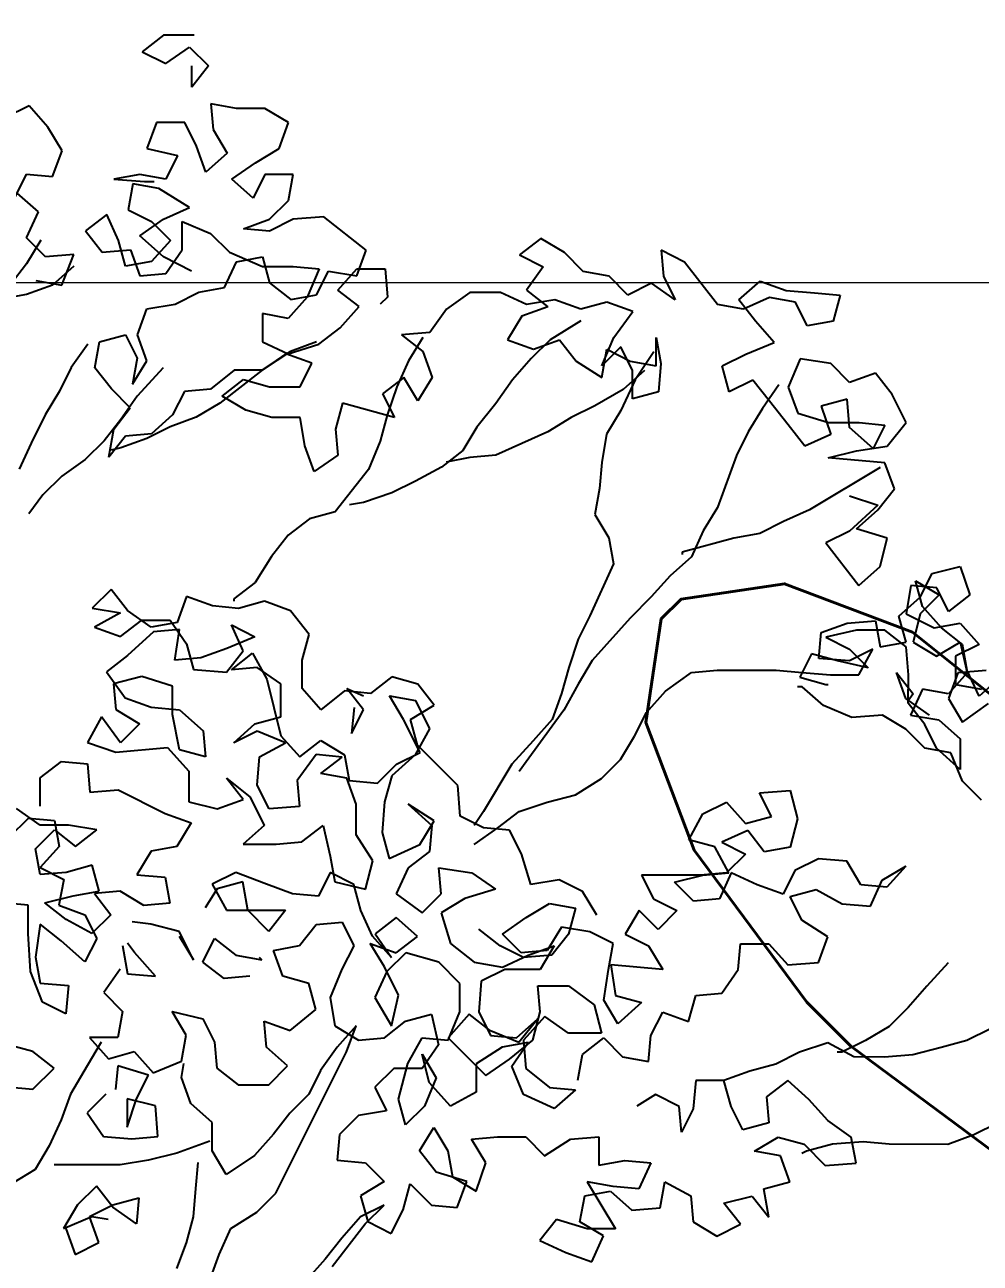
# Model space of a CAD drawing. Header units: millimetres. Extents: x 684983 to 685377, y 990360 to 990509.
# Drawn here: x 685056.784 to 685057.368, y 990435.439 to 990436.196 of the extents above; entities that cross this region are included whole.
import ezdxf

# ---------------------------------------------------------------- set-up
doc = ezdxf.new("R2010")
doc.units = ezdxf.units.MM
doc.layers.add('grid', color=8, linetype='Continuous', lineweight=9)
doc.layers.add('GRID LEVELS', color=7, linetype='Continuous', lineweight=13)
doc.layers.add('TEAK', color=7, linetype='Continuous')
doc.styles.get("Standard").update_dxf_attribs({"font": 'RomanS'})

# ---------------------------------------------------------------- blocks, each defined once
blk = doc.blocks.new('A$C25655A80')
at = {"color": 62}
for p, q in [((0.17688, 2.09548), (0.16822, 2.08876)), ((0.18937, 2.09547), (0.17688, 2.09548)), ((0.17783, 2.08394), (0.18744, 2.09066)), ((0.18744, 2.09066), (0.19513, 2.08296)), ((0.16822, 2.08876), (0.17783, 2.08394)), ((0.18839, 2.07432), (0.1884, 2.08297)), ((0.19513, 2.08296), (0.18839, 2.07432)), ((0.12205, 2.06669), (0.11244, 2.06189)), ((0.12974, 2.05803), (0.12205, 2.06669)), ((0.20665, 2.06565), (0.19608, 2.06758)), ((0.19608, 2.06758), (0.19703, 2.05701)), ((0.21818, 2.06564), (0.20665, 2.06565)), ((0.22779, 2.05986), (0.21818, 2.06564)), ((0.17396, 2.05991), (0.1701, 2.04934)), ((0.18549, 2.0599), (0.17396, 2.05991)), ((0.19029, 2.05028), (0.18549, 2.0599)), ((0.22394, 2.04929), (0.22779, 2.05986)), ((0.1355, 2.04841), (0.12974, 2.05803)), ((0.19703, 2.05701), (0.20279, 2.04739)), ((0.19413, 2.03971), (0.19029, 2.05028)), ((0.13164, 2.03784), (0.1355, 2.04841)), ((0.1701, 2.04934), (0.1826, 2.04644)), ((0.1826, 2.04644), (0.17778, 2.03684)), ((0.20279, 2.04739), (0.19413, 2.03971)), ((0.21432, 2.04353), (0.22394, 2.04929)), ((0.2047, 2.03681), (0.21432, 2.04353)), ((0.11625, 2.0292), (0.12107, 2.03881)), ((0.12107, 2.03881), (0.13164, 2.03784)), ((0.16721, 2.03877), (0.15663, 2.03686)), ((0.15663, 2.03686), (0.16913, 2.03588)), ((0.16432, 2.03493), (0.16239, 2.02435)), ((0.1749, 2.03299), (0.16432, 2.03493)), ((0.17778, 2.03684), (0.16721, 2.03877)), ((0.16913, 2.03588), (0.17298, 2.03588)), ((0.21334, 2.02911), (0.2047, 2.03681)), ((0.21816, 2.03872), (0.21334, 2.02911)), ((0.22969, 2.03871), (0.21816, 2.03872)), ((0.22776, 2.02814), (0.22969, 2.03871)), ((0.12586, 2.02343), (0.11722, 2.03112)), ((0.18739, 2.02529), (0.1749, 2.03299)), ((0.17681, 2.02049), (0.18739, 2.02529)), ((0.22006, 2.02046), (0.22776, 2.02814)), ((0.12104, 2.01286), (0.12586, 2.02343)), ((0.15374, 2.02244), (0.14508, 2.01572)), ((0.15853, 2.01186), (0.15374, 2.02244)), ((0.16239, 2.02435), (0.172, 2.01954)), ((0.16719, 2.01377), (0.17681, 2.02049)), ((0.172, 2.01954), (0.17968, 2.01184)), ((0.18449, 2.00799), (0.1845, 2.01953)), ((0.1845, 2.01953), (0.19603, 2.01471)), ((0.20949, 2.01662), (0.22006, 2.02046)), ((0.22968, 2.02045), (0.22006, 2.01565)), ((0.24218, 2.0214), (0.22968, 2.02045)), ((0.25947, 2.00792), (0.24218, 2.0214)), ((0.14508, 2.01572), (0.1518, 2.00706)), ((0.19603, 2.01471), (0.20371, 2.00701)), ((0.22006, 2.01565), (0.20949, 2.01662)), ((0.12681, 2.01189), (0.12103, 2.00228)), ((0.12873, 2.00516), (0.12104, 2.01286)), ((0.16141, 2.00128), (0.15853, 2.01186)), ((0.17679, 2.00511), (0.16719, 2.01377)), ((0.17968, 2.01184), (0.17198, 2.0032)), ((0.33061, 2.01266), (0.32195, 2.00594)), ((0.34022, 2.00689), (0.33061, 2.01266)), ((0.14026, 2.00611), (0.12873, 2.00516)), ((0.13545, 1.99362), (0.14026, 2.00611)), ((0.1518, 2.00706), (0.16334, 2.00801)), ((0.16334, 2.00801), (0.16717, 1.99743)), ((0.18832, 1.99934), (0.17679, 2.00511)), ((0.17775, 1.99838), (0.18449, 2.00799)), ((0.20371, 2.00701), (0.21716, 2.00123)), ((0.20659, 2.00316), (0.21717, 2.00508)), ((0.21717, 2.00508), (0.22004, 1.9945)), ((0.25561, 1.99735), (0.25947, 2.00792)), ((0.32195, 2.00594), (0.33156, 2.00113)), ((0.3479, 1.99919), (0.34022, 2.00689)), ((0.37963, 2.00781), (0.38058, 1.99724)), ((0.38924, 2.003), (0.37963, 2.00781)), ((0.12103, 2.00228), (0.1143, 1.99364)), ((0.14026, 2.0013), (0.1316, 1.99362)), ((0.17198, 2.0032), (0.16141, 2.00128)), ((0.20177, 1.99259), (0.20659, 2.00316)), ((0.21716, 2.00123), (0.22966, 2.00122)), ((0.22966, 2.00122), (0.24023, 2.00025)), ((0.24023, 2.00025), (0.23542, 1.98872)), ((0.23926, 1.98968), (0.24408, 1.99928)), ((0.24408, 1.99928), (0.25561, 1.99735)), ((0.24792, 1.99159), (0.25561, 2.00024)), ((0.25561, 2.00024), (0.26715, 2.00022)), ((0.26715, 2.00022), (0.2681, 1.98869)), ((0.33156, 2.00113), (0.32482, 1.99152)), ((0.35847, 1.99726), (0.3479, 1.99919)), ((0.40268, 1.98568), (0.38924, 2.003)), ((0.12487, 1.99555), (0.13545, 1.99362)), ((0.16717, 1.99743), (0.17775, 1.99838)), ((0.22004, 1.9945), (0.22869, 1.98776)), ((0.36615, 1.98956), (0.35847, 1.99726)), ((0.37577, 1.99436), (0.36615, 1.98956)), ((0.38538, 1.98762), (0.37577, 1.99436)), ((0.38058, 1.99724), (0.38538, 1.98762)), ((0.41133, 1.9876), (0.41999, 1.99528)), ((0.41999, 1.99528), (0.43056, 1.99142)), ((0.12102, 1.98978), (0.11045, 1.98787)), ((0.1316, 1.99362), (0.12102, 1.98978)), ((0.18158, 1.98588), (0.1912, 1.99068)), ((0.1912, 1.99068), (0.20177, 1.99259)), ((0.22869, 1.98776), (0.23926, 1.98968)), ((0.25656, 1.98485), (0.24792, 1.99159)), ((0.30175, 1.99058), (0.29213, 1.98386)), ((0.31425, 1.99057), (0.30175, 1.99058)), ((0.32482, 1.98575), (0.31425, 1.99057)), ((0.32482, 1.99152), (0.33347, 1.98478)), ((0.43056, 1.99142), (0.4421, 1.99045)), ((0.4421, 1.99045), (0.45267, 1.98948)), ((0.45267, 1.98948), (0.44978, 1.97891)), ((0.17004, 1.98397), (0.18158, 1.98588)), ((0.23542, 1.98872), (0.22772, 1.98007)), ((0.24886, 1.97621), (0.25656, 1.98485)), ((0.2681, 1.98869), (0.26521, 1.98581)), ((0.33347, 1.98478), (0.32289, 1.98095)), ((0.33635, 1.98766), (0.32482, 1.98575)), ((0.34692, 1.98381), (0.33635, 1.98766)), ((0.3575, 1.98668), (0.34692, 1.98381)), ((0.36807, 1.98283), (0.3575, 1.98668)), ((0.41325, 1.98375), (0.40268, 1.98568)), ((0.41806, 1.97894), (0.41133, 1.9876)), ((0.42383, 1.98855), (0.41325, 1.98375)), ((0.4344, 1.98661), (0.42383, 1.98855)), ((0.4392, 1.977), (0.4344, 1.98661)), ((0.16619, 1.9734), (0.17004, 1.98397)), ((0.21715, 1.98201), (0.21714, 1.97047)), ((0.22772, 1.98007), (0.21715, 1.98201)), ((0.29213, 1.98386), (0.28539, 1.97425)), ((0.32289, 1.98095), (0.31711, 1.97134)), ((0.34692, 1.979), (0.33441, 1.97132)), ((0.36037, 1.97226), (0.36807, 1.98283)), ((0.24021, 1.96949), (0.24886, 1.97621)), ((0.28539, 1.97425), (0.27385, 1.9733)), ((0.42574, 1.97028), (0.41806, 1.97894)), ((0.44978, 1.97891), (0.4392, 1.977)), ((0.146, 1.96957), (0.13926, 1.95997)), ((0.14887, 1.95996), (0.15081, 1.97053)), ((0.15081, 1.97053), (0.16138, 1.97341)), ((0.16138, 1.97341), (0.16618, 1.96379)), ((0.17002, 1.96282), (0.16619, 1.9734)), ((0.21714, 1.97047), (0.22771, 1.96565)), ((0.22771, 1.96565), (0.24021, 1.96949)), ((0.23925, 1.97045), (0.22867, 1.96661)), ((0.27385, 1.9733), (0.2825, 1.96657)), ((0.28251, 1.97233), (0.27673, 1.96273)), ((0.31711, 1.97134), (0.32768, 1.96749)), ((0.33441, 1.97132), (0.32672, 1.96364)), ((0.32768, 1.96749), (0.33826, 1.97132)), ((0.33826, 1.97132), (0.34498, 1.96266)), ((0.35555, 1.96073), (0.36037, 1.97226)), ((0.37766, 1.96071), (0.37767, 1.97225)), ((0.37767, 1.97225), (0.37959, 1.96167)), ((0.4142, 1.96548), (0.42574, 1.97028)), ((0.22867, 1.96661), (0.21712, 1.95893)), ((0.22674, 1.96566), (0.21712, 1.95893)), ((0.23731, 1.9618), (0.22674, 1.96566)), ((0.2825, 1.96657), (0.28634, 1.95599)), ((0.36325, 1.96841), (0.35555, 1.96073)), ((0.35555, 1.95592), (0.35748, 1.96746)), ((0.35748, 1.96746), (0.36709, 1.96264)), ((0.36805, 1.9588), (0.36325, 1.96841)), ((0.37671, 1.96648), (0.36901, 1.95495)), ((0.40458, 1.96069), (0.4142, 1.96548)), ((0.13926, 1.95997), (0.13444, 1.95036)), ((0.15559, 1.9513), (0.14887, 1.95996)), ((0.16618, 1.96379), (0.16425, 1.95322)), ((0.16425, 1.95322), (0.17002, 1.96282)), ((0.17675, 1.95993), (0.16617, 1.94841)), ((0.20559, 1.95895), (0.19597, 1.95126)), ((0.21712, 1.95893), (0.19981, 1.94549)), ((0.21712, 1.95893), (0.20559, 1.95895)), ((0.2325, 1.95219), (0.23731, 1.9618)), ((0.27673, 1.96273), (0.27191, 1.95216)), ((0.32672, 1.96364), (0.31902, 1.955)), ((0.34498, 1.96266), (0.35555, 1.95592)), ((0.37286, 1.95879), (0.3642, 1.95111)), ((0.36709, 1.96264), (0.37766, 1.96071)), ((0.36804, 1.94726), (0.36805, 1.9588)), ((0.37959, 1.96167), (0.37862, 1.95014)), ((0.40745, 1.95011), (0.40458, 1.96069)), ((0.43631, 1.96354), (0.43149, 1.95201)), ((0.4488, 1.96161), (0.43631, 1.96354)), ((0.45648, 1.95391), (0.4488, 1.96161)), ((0.20077, 1.94838), (0.20943, 1.9551)), ((0.20943, 1.9551), (0.22, 1.9522)), ((0.2748, 1.956), (0.26614, 1.94928)), ((0.28056, 1.94638), (0.2748, 1.956)), ((0.28634, 1.95599), (0.28056, 1.94638)), ((0.31902, 1.955), (0.31228, 1.94539)), ((0.36901, 1.95495), (0.36323, 1.94246)), ((0.41707, 1.95491), (0.40745, 1.95011)), ((0.42379, 1.94625), (0.41707, 1.95491)), ((0.46706, 1.95774), (0.45648, 1.95391)), ((0.47378, 1.94909), (0.46706, 1.95774)), ((0.13444, 1.95036), (0.12867, 1.94075)), ((0.16328, 1.9436), (0.15559, 1.9513)), ((0.18539, 1.95031), (0.18058, 1.9407)), ((0.19597, 1.95126), (0.18539, 1.95031)), ((0.22, 1.9522), (0.2325, 1.95219)), ((0.26614, 1.94928), (0.27094, 1.93966)), ((0.27191, 1.95216), (0.26806, 1.94062)), ((0.3642, 1.95111), (0.35266, 1.94439)), ((0.37862, 1.95014), (0.36804, 1.94726)), ((0.42764, 1.95297), (0.42091, 1.94337)), ((0.43149, 1.95201), (0.43532, 1.94143)), ((0.47954, 1.93755), (0.47378, 1.94909)), ((0.16617, 1.94841), (0.15943, 1.9388)), ((0.19981, 1.94549), (0.19019, 1.93973)), ((0.21038, 1.9426), (0.20077, 1.94838)), ((0.2498, 1.94545), (0.2469, 1.93487)), ((0.27094, 1.93966), (0.2498, 1.94545)), ((0.31228, 1.94539), (0.30458, 1.93578)), ((0.35266, 1.94439), (0.34304, 1.93959)), ((0.43147, 1.93663), (0.42379, 1.94625)), ((0.45552, 1.94718), (0.44494, 1.94431)), ((0.44494, 1.94431), (0.44877, 1.93277)), ((0.45647, 1.93564), (0.45552, 1.94718)), ((0.12867, 1.94075), (0.12289, 1.92922)), ((0.15943, 1.9388), (0.15269, 1.93015)), ((0.15654, 1.93496), (0.16328, 1.9436)), ((0.18058, 1.9407), (0.17192, 1.93302)), ((0.19019, 1.93973), (0.17961, 1.9359)), ((0.22095, 1.93971), (0.21038, 1.9426)), ((0.23249, 1.93969), (0.22095, 1.93971)), ((0.2344, 1.92816), (0.23249, 1.93969)), ((0.26806, 1.94062), (0.26516, 1.93005)), ((0.34304, 1.93959), (0.33342, 1.93383)), ((0.36323, 1.94246), (0.35745, 1.93285)), ((0.42091, 1.94337), (0.41513, 1.93376)), ((0.43532, 1.94143), (0.44782, 1.93757)), ((0.15461, 1.92342), (0.15654, 1.93496)), ((0.17961, 1.9359), (0.17, 1.9311)), ((0.2469, 1.93487), (0.24785, 1.9243)), ((0.30458, 1.93578), (0.29881, 1.92618)), ((0.33342, 1.93383), (0.31226, 1.92424)), ((0.41513, 1.93376), (0.41031, 1.92415)), ((0.4382, 1.92797), (0.43147, 1.93663)), ((0.44782, 1.93757), (0.46031, 1.93756)), ((0.46607, 1.92698), (0.45647, 1.93564)), ((0.46031, 1.93756), (0.47089, 1.93659)), ((0.47089, 1.93659), (0.46607, 1.92698)), ((0.47184, 1.92794), (0.47954, 1.93755)), ((0.12289, 1.92922), (0.11807, 1.91865)), ((0.15269, 1.93015), (0.14499, 1.92247)), ((0.16134, 1.93207), (0.15461, 1.92342)), ((0.17, 1.9311), (0.15942, 1.92726)), ((0.17192, 1.93302), (0.16134, 1.93207)), ((0.26516, 1.93005), (0.26035, 1.91852)), ((0.35745, 1.93285), (0.35552, 1.92132)), ((0.44877, 1.93277), (0.4382, 1.92797)), ((0.15942, 1.92726), (0.15557, 1.92631)), ((0.23824, 1.91758), (0.2344, 1.92816)), ((0.24785, 1.9243), (0.23824, 1.91758)), ((0.29881, 1.92618), (0.29015, 1.91945)), ((0.31226, 1.92424), (0.30169, 1.92329)), ((0.41031, 1.92415), (0.4026, 1.90301)), ((0.4478, 1.92316), (0.45934, 1.92603)), ((0.45934, 1.92603), (0.47184, 1.92794)), ((0.14499, 1.92247), (0.13537, 1.91575)), ((0.26035, 1.91852), (0.24687, 1.90123)), ((0.29015, 1.91945), (0.27957, 1.9137)), ((0.30169, 1.92329), (0.29207, 1.92138)), ((0.35552, 1.92132), (0.35455, 1.91074)), ((0.46895, 1.91929), (0.44009, 1.90201)), ((0.47087, 1.92121), (0.4478, 1.92316)), ((0.47471, 1.91063), (0.47087, 1.92121)), ((0.13537, 1.91575), (0.12768, 1.90807)), ((0.27957, 1.9137), (0.26995, 1.9089)), ((0.26995, 1.9089), (0.25841, 1.90506)), ((0.35455, 1.91074), (0.35261, 1.90017)), ((0.46797, 1.90199), (0.47471, 1.91063)), ((0.12768, 1.90807), (0.1219, 1.90038)), ((0.25841, 1.90506), (0.25264, 1.90411)), ((0.46797, 1.90391), (0.45643, 1.89335)), ((0.45644, 1.90777), (0.46797, 1.90391)), ((0.2363, 1.89836), (0.22764, 1.89163)), ((0.24687, 1.90123), (0.2363, 1.89836)), ((0.35261, 1.90017), (0.35837, 1.89055)), ((0.4026, 1.90301), (0.39683, 1.8934)), ((0.44009, 1.90201), (0.42952, 1.89722)), ((0.45931, 1.89431), (0.46797, 1.90199)), ((0.39683, 1.8934), (0.39201, 1.88283)), ((0.42952, 1.89722), (0.4199, 1.89242)), ((0.45643, 1.89335), (0.44681, 1.88855)), ((0.47181, 1.89045), (0.45931, 1.89431)), ((0.22764, 1.89163), (0.2209, 1.88299)), ((0.35837, 1.89055), (0.36029, 1.87998)), ((0.40932, 1.89051), (0.38817, 1.88476)), ((0.4199, 1.89242), (0.40932, 1.89051)), ((0.44681, 1.88855), (0.46025, 1.87123)), ((0.46891, 1.87892), (0.47181, 1.89045)), ((0.38817, 1.88476), (0.38817, 1.8838)), ((0.2209, 1.88299), (0.21416, 1.87242)), ((0.36029, 1.87998), (0.35065, 1.85884)), ((0.39201, 1.88283), (0.38335, 1.87515)), ((0.46025, 1.87123), (0.46891, 1.87892)), ((0.49006, 1.87601), (0.5016, 1.87889)), ((0.5016, 1.87889), (0.50543, 1.86735)), ((0.38335, 1.87515), (0.37565, 1.8665)), ((0.48333, 1.87314), (0.49293, 1.86736)), ((0.4862, 1.86256), (0.48333, 1.87314)), ((0.48524, 1.8664), (0.49006, 1.87601)), ((0.15552, 1.86959), (0.14782, 1.86191)), ((0.16224, 1.86093), (0.15552, 1.86959)), ((0.21416, 1.87242), (0.2055, 1.8657)), ((0.4814, 1.87121), (0.47947, 1.85968)), ((0.49198, 1.87024), (0.4814, 1.87121)), ((0.49677, 1.86063), (0.49198, 1.87024)), ((0.18628, 1.86668), (0.18242, 1.85611)), ((0.19685, 1.86282), (0.18628, 1.86668)), ((0.2055, 1.8657), (0.2055, 1.86474)), ((0.218, 1.86473), (0.20742, 1.86185)), ((0.22857, 1.86087), (0.218, 1.86473)), ((0.37565, 1.8665), (0.367, 1.85786)), ((0.47658, 1.85872), (0.48524, 1.8664)), ((0.49293, 1.86736), (0.48524, 1.85968)), ((0.50543, 1.86735), (0.49677, 1.86063)), ((0.14782, 1.86191), (0.15936, 1.85997)), ((0.15936, 1.85997), (0.14878, 1.85422)), ((0.17185, 1.85419), (0.16224, 1.86093)), ((0.20742, 1.86185), (0.19685, 1.86282)), ((0.23625, 1.85125), (0.22857, 1.86087)), ((0.35065, 1.85884), (0.34584, 1.84923)), ((0.367, 1.85786), (0.3516, 1.84057)), ((0.47946, 1.84814), (0.47658, 1.85872)), ((0.47947, 1.85968), (0.491, 1.8539)), ((0.48524, 1.85968), (0.48234, 1.84814)), ((0.49388, 1.8539), (0.4862, 1.86256)), ((0.14878, 1.85422), (0.15935, 1.85036)), ((0.15935, 1.85036), (0.16801, 1.85708)), ((0.16801, 1.85708), (0.17954, 1.85707)), ((0.18242, 1.85611), (0.17185, 1.85419)), ((0.18338, 1.85322), (0.17281, 1.85227)), ((0.17954, 1.85707), (0.18626, 1.84745)), ((0.18145, 1.84073), (0.18338, 1.85322)), ((0.20453, 1.85513), (0.21414, 1.85031)), ((0.20933, 1.84455), (0.20453, 1.85513)), ((0.44486, 1.85202), (0.45543, 1.85586)), ((0.45928, 1.85297), (0.44678, 1.8501)), ((0.45543, 1.85586), (0.46697, 1.85681)), ((0.47081, 1.85296), (0.45928, 1.85297)), ((0.46697, 1.85681), (0.46888, 1.84623)), ((0.47946, 1.84622), (0.47081, 1.85296)), ((0.491, 1.8539), (0.50158, 1.85582)), ((0.50253, 1.84716), (0.49388, 1.8539)), ((0.50158, 1.85582), (0.50926, 1.84716)), ((0.17281, 1.85227), (0.16222, 1.84267)), ((0.21414, 1.85031), (0.2026, 1.84551)), ((0.23336, 1.84068), (0.23625, 1.85125)), ((0.34584, 1.84923), (0.34198, 1.8377)), ((0.44388, 1.84145), (0.44486, 1.85202)), ((0.44678, 1.8501), (0.45638, 1.84528)), ((0.46888, 1.84623), (0.47946, 1.84814)), ((0.48234, 1.84814), (0.49195, 1.84237)), ((0.49195, 1.84237), (0.50157, 1.84812)), ((0.50157, 1.84812), (0.50444, 1.83563)), ((0.16222, 1.84267), (0.15357, 1.83595)), ((0.18626, 1.84745), (0.18914, 1.83688)), ((0.2026, 1.84551), (0.19202, 1.84168)), ((0.20259, 1.8359), (0.20933, 1.84455)), ((0.20452, 1.83686), (0.21317, 1.84358)), ((0.21317, 1.84358), (0.21893, 1.833)), ((0.441, 1.84337), (0.43619, 1.83376)), ((0.45157, 1.84048), (0.441, 1.84337)), ((0.45638, 1.84528), (0.46407, 1.83758)), ((0.466, 1.84527), (0.45638, 1.84048)), ((0.46022, 1.8347), (0.466, 1.84527)), ((0.48041, 1.83469), (0.47946, 1.84622)), ((0.50926, 1.84716), (0.49964, 1.84236)), ((0.50444, 1.83659), (0.50253, 1.84716)), ((0.19202, 1.84168), (0.18145, 1.84073)), ((0.21509, 1.83781), (0.20452, 1.83686)), ((0.2247, 1.83107), (0.21509, 1.83781)), ((0.23335, 1.82914), (0.23336, 1.84068)), ((0.34198, 1.8377), (0.33909, 1.82712)), ((0.3516, 1.84057), (0.34582, 1.83096)), ((0.45638, 1.84048), (0.44388, 1.84145)), ((0.46407, 1.83758), (0.45157, 1.84048)), ((0.49964, 1.84236), (0.49963, 1.83082)), ((0.15357, 1.83595), (0.16125, 1.82536)), ((0.16798, 1.83401), (0.15645, 1.83114)), ((0.18048, 1.83015), (0.16798, 1.83401)), ((0.18914, 1.83688), (0.20259, 1.8359)), ((0.21893, 1.833), (0.22468, 1.80993)), ((0.26988, 1.83392), (0.26122, 1.8272)), ((0.28045, 1.83102), (0.26988, 1.83392)), ((0.38139, 1.82805), (0.39197, 1.83573)), ((0.39197, 1.83573), (0.40254, 1.83668)), ((0.40254, 1.83668), (0.42658, 1.83666)), ((0.42658, 1.83666), (0.43715, 1.83569)), ((0.43619, 1.83376), (0.44676, 1.83087)), ((0.43715, 1.83569), (0.44868, 1.83471)), ((0.44868, 1.83471), (0.46022, 1.8347)), ((0.4756, 1.83565), (0.48232, 1.82699)), ((0.47944, 1.82507), (0.4756, 1.83565)), ((0.4804, 1.82315), (0.48041, 1.83469)), ((0.50444, 1.83563), (0.49674, 1.82698)), ((0.5006, 1.83563), (0.49674, 1.82506)), ((0.51213, 1.83658), (0.5006, 1.83563)), ((0.50924, 1.82601), (0.50444, 1.83659)), ((0.5179, 1.83369), (0.50924, 1.82601)), ((0.15645, 1.83114), (0.1574, 1.82056)), ((0.18047, 1.81862), (0.18048, 1.83015)), ((0.22469, 1.81762), (0.2247, 1.83107)), ((0.24103, 1.82049), (0.23335, 1.82914)), ((0.25065, 1.82817), (0.24103, 1.82049)), ((0.26122, 1.8272), (0.25065, 1.82817)), ((0.25161, 1.82913), (0.25834, 1.82624)), ((0.25833, 1.82047), (0.25161, 1.82913)), ((0.28717, 1.82237), (0.28045, 1.83102)), ((0.34582, 1.83096), (0.34004, 1.82039)), ((0.37369, 1.8194), (0.38139, 1.82805)), ((0.43714, 1.82992), (0.43522, 1.82992)), ((0.44579, 1.82222), (0.43714, 1.82992)), ((0.44676, 1.83087), (0.44772, 1.83087)), ((0.48617, 1.82891), (0.48135, 1.81834)), ((0.49674, 1.82698), (0.48617, 1.82891)), ((0.49963, 1.83082), (0.5102, 1.82889)), ((0.16125, 1.82536), (0.17182, 1.82151)), ((0.26891, 1.82623), (0.27949, 1.8243)), ((0.27467, 1.81661), (0.26891, 1.82623)), ((0.27949, 1.8243), (0.28524, 1.81275)), ((0.33909, 1.82712), (0.33523, 1.81655)), ((0.48904, 1.81834), (0.47944, 1.82507)), ((0.48232, 1.82699), (0.4804, 1.82411)), ((0.48712, 1.81449), (0.4804, 1.82315)), ((0.49674, 1.82506), (0.5025, 1.81544)), ((0.5025, 1.81544), (0.51308, 1.82312)), ((0.15163, 1.81768), (0.14585, 1.80711)), ((0.15931, 1.8071), (0.15163, 1.81768)), ((0.1574, 1.82056), (0.16701, 1.81479)), ((0.17182, 1.82151), (0.18335, 1.82054)), ((0.18334, 1.8042), (0.18047, 1.81862)), ((0.18335, 1.82054), (0.19296, 1.81188)), ((0.21411, 1.81474), (0.22469, 1.81762)), ((0.25449, 1.82143), (0.25352, 1.81086)), ((0.25352, 1.81086), (0.25833, 1.82047)), ((0.27756, 1.81661), (0.28717, 1.82237)), ((0.34004, 1.82039), (0.32464, 1.79926)), ((0.36887, 1.80979), (0.37369, 1.8194)), ((0.45732, 1.8174), (0.44579, 1.82222)), ((0.46982, 1.81835), (0.45732, 1.8174)), ((0.47943, 1.81258), (0.46982, 1.81835)), ((0.48135, 1.81834), (0.49289, 1.81641)), ((0.16701, 1.81479), (0.15931, 1.8071)), ((0.20545, 1.80706), (0.21411, 1.81474)), ((0.28139, 1.80315), (0.27467, 1.81661)), ((0.28043, 1.80603), (0.27756, 1.81661)), ((0.28524, 1.81275), (0.27947, 1.80219)), ((0.33523, 1.81655), (0.32754, 1.80791)), ((0.48711, 1.80488), (0.47943, 1.81258)), ((0.49192, 1.80487), (0.48712, 1.81449)), ((0.49289, 1.81641), (0.50153, 1.80871)), ((0.19296, 1.81188), (0.19391, 1.8013)), ((0.21507, 1.81186), (0.20545, 1.80706)), ((0.2266, 1.80704), (0.21507, 1.81186)), ((0.22468, 1.80993), (0.23236, 1.80127)), ((0.23236, 1.80127), (0.24102, 1.80799)), ((0.24102, 1.80799), (0.25063, 1.80221)), ((0.32754, 1.80791), (0.31888, 1.7983)), ((0.3631, 1.80019), (0.36887, 1.80979)), ((0.50153, 1.80871), (0.50152, 1.79621)), ((0.14585, 1.80711), (0.15738, 1.80326)), ((0.15738, 1.80326), (0.17853, 1.80516)), ((0.17853, 1.80516), (0.18717, 1.79554)), ((0.19391, 1.8013), (0.18334, 1.8042)), ((0.21602, 1.80128), (0.2266, 1.80704)), ((0.27177, 1.79835), (0.28139, 1.80315)), ((0.29676, 1.78967), (0.28043, 1.80603)), ((0.49768, 1.80295), (0.48711, 1.80488)), ((0.50152, 1.79621), (0.49192, 1.80487)), ((0.50248, 1.79141), (0.49768, 1.80295)), ((0.12661, 1.79271), (0.13527, 1.79943)), ((0.13527, 1.79943), (0.14584, 1.79846)), ((0.14584, 1.79846), (0.14679, 1.78693)), ((0.21505, 1.78975), (0.21602, 1.80128)), ((0.23909, 1.80222), (0.23139, 1.79166)), ((0.24966, 1.80125), (0.23909, 1.80222)), ((0.24101, 1.79453), (0.24966, 1.80125)), ((0.25063, 1.80221), (0.25254, 1.79164)), ((0.26407, 1.79066), (0.27177, 1.79835)), ((0.27947, 1.80219), (0.26984, 1.79354)), ((0.31888, 1.7983), (0.30732, 1.77909)), ((0.32464, 1.79926), (0.32176, 1.79542)), ((0.3554, 1.7925), (0.3631, 1.80019)), ((0.1266, 1.78118), (0.12661, 1.79271)), ((0.18717, 1.79554), (0.18716, 1.78304)), ((0.20255, 1.79264), (0.21216, 1.78494)), ((0.20927, 1.78398), (0.20255, 1.79264)), ((0.25158, 1.7926), (0.24101, 1.79453)), ((0.25541, 1.78202), (0.25158, 1.7926)), ((0.26984, 1.79354), (0.26695, 1.78297)), ((0.34482, 1.78578), (0.3554, 1.7925)), ((0.14679, 1.78693), (0.15833, 1.78788)), ((0.15833, 1.78788), (0.17755, 1.77825)), ((0.21985, 1.78013), (0.21505, 1.78975)), ((0.23139, 1.79166), (0.23234, 1.78108)), ((0.25254, 1.79164), (0.26407, 1.79066)), ((0.29771, 1.77717), (0.29676, 1.78967)), ((0.4198, 1.78668), (0.4323, 1.78763)), ((0.4323, 1.78763), (0.43517, 1.77609)), ((0.51016, 1.78371), (0.50248, 1.79141)), ((0.18716, 1.78304), (0.1987, 1.78015)), ((0.1987, 1.78015), (0.20927, 1.78398)), ((0.21216, 1.78494), (0.21792, 1.7734)), ((0.26695, 1.78297), (0.26598, 1.77047)), ((0.32174, 1.77908), (0.33328, 1.78291)), ((0.33328, 1.78291), (0.34482, 1.78578)), ((0.39672, 1.77805), (0.40634, 1.78284)), ((0.40634, 1.78284), (0.41402, 1.77418)), ((0.4246, 1.77706), (0.4198, 1.78668)), ((0.12659, 1.77349), (0.11699, 1.78022)), ((0.17755, 1.77825), (0.18812, 1.77439)), ((0.23234, 1.78108), (0.21985, 1.78013)), ((0.2554, 1.76952), (0.25541, 1.78202)), ((0.27656, 1.782), (0.28617, 1.77334)), ((0.28713, 1.77526), (0.27656, 1.782)), ((0.30732, 1.77236), (0.29771, 1.77717)), ((0.30732, 1.77909), (0.30347, 1.77332)), ((0.31308, 1.77235), (0.32174, 1.77908)), ((0.39095, 1.76748), (0.39672, 1.77805)), ((0.41402, 1.77418), (0.4246, 1.77706)), ((0.11409, 1.76869), (0.12179, 1.77637)), ((0.12179, 1.77637), (0.13236, 1.7754)), ((0.13813, 1.77348), (0.12659, 1.77349)), ((0.13236, 1.7754), (0.13428, 1.76483)), ((0.14966, 1.77154), (0.13813, 1.77348)), ((0.18812, 1.77439), (0.18234, 1.76478)), ((0.21792, 1.7734), (0.20926, 1.76572)), ((0.23329, 1.76666), (0.24195, 1.77338)), ((0.24195, 1.77338), (0.24482, 1.76088)), ((0.28136, 1.76565), (0.28713, 1.77526)), ((0.28617, 1.77334), (0.2852, 1.76277)), ((0.30347, 1.76563), (0.31308, 1.77235)), ((0.31789, 1.77139), (0.30732, 1.77236)), ((0.43517, 1.77609), (0.43228, 1.76455)), ((0.12466, 1.76388), (0.13236, 1.77156)), ((0.13236, 1.77156), (0.141, 1.76482)), ((0.141, 1.76482), (0.14966, 1.77154)), ((0.26212, 1.75894), (0.2554, 1.76952)), ((0.26598, 1.77047), (0.26885, 1.7599)), ((0.32269, 1.76177), (0.31789, 1.77139)), ((0.40152, 1.76458), (0.39095, 1.76748)), ((0.41498, 1.7713), (0.4044, 1.7665)), ((0.4217, 1.76264), (0.41498, 1.7713)), ((0.12657, 1.7533), (0.12466, 1.76388)), ((0.13428, 1.76483), (0.12658, 1.75618)), ((0.17176, 1.76287), (0.16599, 1.75326)), ((0.18234, 1.76478), (0.17176, 1.76287)), ((0.20926, 1.76572), (0.22272, 1.76571)), ((0.22272, 1.76571), (0.23329, 1.76666)), ((0.26885, 1.7599), (0.28136, 1.76565)), ((0.2852, 1.76277), (0.27654, 1.75605)), ((0.40727, 1.754), (0.40152, 1.76458)), ((0.4044, 1.7665), (0.41401, 1.76169)), ((0.43228, 1.76455), (0.4217, 1.76264)), ((0.14773, 1.75712), (0.13715, 1.75425)), ((0.1506, 1.74655), (0.14773, 1.75712)), ((0.24482, 1.76088), (0.24673, 1.75031)), ((0.25923, 1.74741), (0.26212, 1.75894)), ((0.32652, 1.74927), (0.32269, 1.76177)), ((0.41401, 1.76169), (0.40631, 1.754)), ((0.44381, 1.75974), (0.43419, 1.75494)), ((0.45534, 1.75877), (0.44381, 1.75974)), ((0.4611, 1.74915), (0.45534, 1.75877)), ((0.46976, 1.75106), (0.47938, 1.75682)), ((0.47938, 1.75682), (0.47168, 1.74818)), ((0.13715, 1.75425), (0.12657, 1.7533)), ((0.12658, 1.75618), (0.13619, 1.75137)), ((0.16599, 1.75326), (0.17752, 1.75229)), ((0.17752, 1.75229), (0.17944, 1.74172)), ((0.20636, 1.75419), (0.19675, 1.74939)), ((0.21886, 1.74937), (0.20636, 1.75419)), ((0.24482, 1.75415), (0.24, 1.74454)), ((0.25442, 1.74934), (0.24482, 1.75415)), ((0.27654, 1.75605), (0.27172, 1.74548)), ((0.28904, 1.75603), (0.30249, 1.7541)), ((0.28999, 1.74546), (0.28904, 1.75603)), ((0.30249, 1.7541), (0.3121, 1.74736)), ((0.37171, 1.75307), (0.3765, 1.74346)), ((0.39574, 1.75305), (0.37171, 1.75307)), ((0.38516, 1.75018), (0.3967, 1.75305)), ((0.40631, 1.754), (0.39574, 1.75305)), ((0.3967, 1.75305), (0.40727, 1.754)), ((0.40824, 1.754), (0.40342, 1.74343)), ((0.41881, 1.74919), (0.40824, 1.754)), ((0.43419, 1.75494), (0.42938, 1.74533)), ((0.13619, 1.75137), (0.13425, 1.7408)), ((0.19867, 1.74747), (0.19385, 1.73978)), ((0.19675, 1.74939), (0.2025, 1.73881)), ((0.20924, 1.75034), (0.19867, 1.74747)), ((0.21116, 1.7388), (0.20924, 1.75034)), ((0.22943, 1.74551), (0.21886, 1.74937)), ((0.24673, 1.75031), (0.25923, 1.74741)), ((0.2573, 1.73876), (0.25442, 1.74934)), ((0.3121, 1.74736), (0.2996, 1.74353)), ((0.33806, 1.75118), (0.32652, 1.74927)), ((0.34767, 1.74637), (0.33806, 1.75118)), ((0.39284, 1.74248), (0.38516, 1.75018)), ((0.42938, 1.74533), (0.41881, 1.74919)), ((0.43226, 1.74437), (0.44284, 1.74724)), ((0.44284, 1.74724), (0.45341, 1.74146)), ((0.47168, 1.74818), (0.4611, 1.74915)), ((0.46494, 1.74049), (0.46976, 1.75106)), ((0.12176, 1.74081), (0.11118, 1.74178)), ((0.12849, 1.74176), (0.14002, 1.74463)), ((0.13713, 1.73502), (0.12849, 1.74176)), ((0.14002, 1.74463), (0.1506, 1.74655)), ((0.15925, 1.74654), (0.14868, 1.74559)), ((0.14868, 1.74559), (0.1554, 1.73693)), ((0.16886, 1.74076), (0.15925, 1.74654)), ((0.17944, 1.74172), (0.16886, 1.74076)), ((0.24, 1.74454), (0.22943, 1.74551)), ((0.27172, 1.74548), (0.28229, 1.73778)), ((0.28229, 1.73778), (0.28999, 1.74546)), ((0.2996, 1.74353), (0.28998, 1.73777)), ((0.35343, 1.73675), (0.34767, 1.74637)), ((0.3765, 1.74346), (0.38611, 1.73864)), ((0.40342, 1.74343), (0.39284, 1.74248)), ((0.43706, 1.73475), (0.43226, 1.74437)), ((0.12175, 1.72927), (0.12176, 1.74081)), ((0.13425, 1.7408), (0.14482, 1.73694)), ((0.14482, 1.73694), (0.14962, 1.72732)), ((0.1554, 1.73693), (0.1477, 1.72925)), ((0.2025, 1.73881), (0.22654, 1.73879)), ((0.2198, 1.73014), (0.21116, 1.7388)), ((0.22654, 1.73879), (0.2198, 1.73014)), ((0.26209, 1.72818), (0.2573, 1.73876)), ((0.28998, 1.73777), (0.29382, 1.72527)), ((0.32459, 1.73581), (0.3342, 1.74157)), ((0.3342, 1.74157), (0.34478, 1.73964)), ((0.34478, 1.73964), (0.34188, 1.72907)), ((0.37073, 1.73866), (0.36495, 1.72905)), ((0.37841, 1.73096), (0.37073, 1.73866)), ((0.38611, 1.73864), (0.37841, 1.73096)), ((0.45341, 1.74146), (0.46494, 1.74049)), ((0.12656, 1.73311), (0.12462, 1.71966)), ((0.1352, 1.72637), (0.12656, 1.73311)), ((0.1477, 1.72925), (0.13713, 1.73502)), ((0.17174, 1.73307), (0.16405, 1.73404)), ((0.18327, 1.73018), (0.17174, 1.73307)), ((0.23229, 1.72436), (0.23903, 1.73301)), ((0.23903, 1.73301), (0.2496, 1.73396)), ((0.2496, 1.73396), (0.2544, 1.72434)), ((0.27171, 1.73586), (0.26306, 1.72914)), ((0.28036, 1.72816), (0.27171, 1.73586)), ((0.31497, 1.72909), (0.32459, 1.73581)), ((0.339, 1.73196), (0.33323, 1.72235)), ((0.35054, 1.73002), (0.339, 1.73196)), ((0.44763, 1.72801), (0.43706, 1.73475)), ((0.12269, 1.71389), (0.12175, 1.72927)), ((0.14962, 1.72732), (0.14481, 1.71771)), ((0.18903, 1.71863), (0.18327, 1.73018)), ((0.18327, 1.72825), (0.18903, 1.71863)), ((0.19287, 1.71767), (0.19769, 1.72728)), ((0.19769, 1.72728), (0.20633, 1.72054)), ((0.26978, 1.71952), (0.26209, 1.72818)), ((0.26306, 1.72914), (0.26978, 1.71952)), ((0.2717, 1.72144), (0.28036, 1.72816)), ((0.314, 1.72429), (0.30536, 1.73103)), ((0.32265, 1.7214), (0.31497, 1.72909)), ((0.34188, 1.72907), (0.33515, 1.72042)), ((0.36014, 1.72521), (0.35054, 1.73002)), ((0.36495, 1.72905), (0.37456, 1.72423)), ((0.44377, 1.71744), (0.44763, 1.72801)), ((0.14481, 1.71771), (0.1352, 1.72637)), ((0.16019, 1.72443), (0.16211, 1.71289)), ((0.165, 1.72154), (0.16212, 1.72539)), ((0.17364, 1.71192), (0.165, 1.72154)), ((0.22171, 1.72245), (0.23229, 1.72436)), ((0.22555, 1.71187), (0.22171, 1.72245)), ((0.2544, 1.72434), (0.24959, 1.71473)), ((0.26113, 1.7253), (0.2717, 1.72144)), ((0.26689, 1.71568), (0.26113, 1.7253)), ((0.29382, 1.72527), (0.30342, 1.71757)), ((0.32361, 1.71947), (0.314, 1.72429)), ((0.33323, 1.72235), (0.32265, 1.7214)), ((0.32553, 1.72043), (0.33611, 1.72427)), ((0.33611, 1.72427), (0.33033, 1.71466)), ((0.35821, 1.71463), (0.36014, 1.72521)), ((0.37456, 1.72423), (0.38032, 1.71461)), ((0.41108, 1.71459), (0.41206, 1.72516)), ((0.41206, 1.72516), (0.42359, 1.72515)), ((0.42359, 1.72515), (0.43127, 1.71649)), ((0.12462, 1.71966), (0.12653, 1.70908)), ((0.20152, 1.71093), (0.19287, 1.71767)), ((0.20633, 1.72054), (0.2169, 1.71861)), ((0.2169, 1.71861), (0.21594, 1.71957)), ((0.27555, 1.72144), (0.26785, 1.71376)), ((0.289, 1.71758), (0.27555, 1.72144)), ((0.29765, 1.70892), (0.289, 1.71758)), ((0.30342, 1.71757), (0.31495, 1.71564)), ((0.31495, 1.71564), (0.32553, 1.72043)), ((0.33515, 1.72042), (0.32361, 1.71947)), ((0.35918, 1.71656), (0.36109, 1.70406)), ((0.38032, 1.71461), (0.35918, 1.71656)), ((0.43127, 1.71649), (0.44377, 1.71744)), ((0.49664, 1.71739), (0.48798, 1.70779)), ((0.12749, 1.70139), (0.12269, 1.71389)), ((0.15922, 1.71482), (0.15249, 1.70521)), ((0.16211, 1.71289), (0.17364, 1.71192)), ((0.21209, 1.71188), (0.20152, 1.71093)), ((0.23612, 1.70898), (0.22555, 1.71187)), ((0.24959, 1.71473), (0.24477, 1.7032)), ((0.26785, 1.71376), (0.26303, 1.70319)), ((0.27265, 1.70414), (0.26689, 1.71568)), ((0.31592, 1.71467), (0.3063, 1.70988)), ((0.33033, 1.71466), (0.31592, 1.71467)), ((0.35628, 1.70214), (0.35821, 1.71463)), ((0.40435, 1.70498), (0.41108, 1.71459)), ((0.12653, 1.70908), (0.13807, 1.70811)), ((0.13807, 1.70811), (0.1371, 1.69657)), ((0.239, 1.6984), (0.23612, 1.70898)), ((0.29763, 1.69739), (0.29765, 1.70892)), ((0.3063, 1.70988), (0.30533, 1.69738)), ((0.32937, 1.70793), (0.34186, 1.70792)), ((0.33032, 1.69736), (0.32937, 1.70793)), ((0.34186, 1.70792), (0.35243, 1.70022)), ((0.48798, 1.70779), (0.48028, 1.69914)), ((0.1371, 1.69657), (0.12749, 1.70139)), ((0.15249, 1.70521), (0.16017, 1.69751)), ((0.24477, 1.7032), (0.24668, 1.69167)), ((0.26303, 1.70319), (0.26975, 1.69164)), ((0.26975, 1.69164), (0.27265, 1.70414)), ((0.36204, 1.69252), (0.35628, 1.70214)), ((0.36109, 1.70406), (0.37166, 1.70116)), ((0.39088, 1.69346), (0.39377, 1.70403)), ((0.39377, 1.70403), (0.40435, 1.70498)), ((0.16017, 1.69751), (0.15824, 1.68694)), ((0.18036, 1.69749), (0.19285, 1.6946)), ((0.18611, 1.68788), (0.18036, 1.69749)), ((0.22841, 1.68976), (0.239, 1.6984)), ((0.27552, 1.69356), (0.2861, 1.69644)), ((0.2861, 1.69644), (0.28897, 1.68394)), ((0.29282, 1.68586), (0.29763, 1.69739)), ((0.30148, 1.69642), (0.29282, 1.68682)), ((0.31012, 1.68969), (0.30148, 1.69642)), ((0.30533, 1.69738), (0.31012, 1.68776)), ((0.32742, 1.68582), (0.33032, 1.69736)), ((0.35243, 1.70022), (0.3553, 1.68868)), ((0.37166, 1.70116), (0.36204, 1.69252)), ((0.37549, 1.6877), (0.38031, 1.69731)), ((0.38031, 1.69731), (0.39088, 1.69346)), ((0.48028, 1.69914), (0.47259, 1.69146)), ((0.19285, 1.6946), (0.19765, 1.68498)), ((0.21879, 1.68304), (0.21784, 1.69361)), ((0.21784, 1.69361), (0.22841, 1.68976)), ((0.24668, 1.69167), (0.25629, 1.68589)), ((0.25533, 1.69166), (0.24763, 1.68301)), ((0.25148, 1.68109), (0.25533, 1.69166)), ((0.26686, 1.68684), (0.27552, 1.69356)), ((0.3207, 1.68679), (0.32936, 1.69447)), ((0.32936, 1.69447), (0.32166, 1.68487)), ((0.33224, 1.69543), (0.32358, 1.68583)), ((0.34185, 1.68869), (0.33224, 1.69543)), ((0.47259, 1.69146), (0.46297, 1.6857)), ((0.1467, 1.68695), (0.15438, 1.67829)), ((0.15824, 1.68694), (0.1467, 1.68695)), ((0.18418, 1.6773), (0.18611, 1.68788)), ((0.25629, 1.68589), (0.26686, 1.68684)), ((0.27647, 1.67626), (0.28224, 1.68683)), ((0.28224, 1.68683), (0.29282, 1.68586)), ((0.29282, 1.68682), (0.30819, 1.67142)), ((0.32166, 1.68487), (0.31012, 1.68969)), ((0.31012, 1.68776), (0.3207, 1.68679)), ((0.3553, 1.68868), (0.34185, 1.68869)), ((0.34761, 1.68004), (0.35626, 1.68676)), ((0.35626, 1.68676), (0.36395, 1.67906)), ((0.37452, 1.67713), (0.37549, 1.6877)), ((0.51392, 1.69046), (0.5043, 1.68566)), ((0.12362, 1.6812), (0.11305, 1.6841)), ((0.13227, 1.67447), (0.12362, 1.6812)), ((0.15151, 1.68502), (0.14573, 1.67542)), ((0.15438, 1.67829), (0.16496, 1.68117)), ((0.16496, 1.68117), (0.17264, 1.67251)), ((0.19765, 1.68498), (0.1986, 1.67441)), ((0.22744, 1.67534), (0.21879, 1.68304)), ((0.24763, 1.68301), (0.2409, 1.67341)), ((0.28897, 1.68394), (0.28223, 1.67433)), ((0.31492, 1.68295), (0.30434, 1.67623)), ((0.3255, 1.68486), (0.31492, 1.68295)), ((0.3178, 1.67814), (0.32742, 1.68582)), ((0.31876, 1.67526), (0.3255, 1.68486)), ((0.32358, 1.68583), (0.32453, 1.67429)), ((0.44759, 1.68475), (0.43605, 1.68092)), ((0.45816, 1.67898), (0.44759, 1.68475)), ((0.46297, 1.6857), (0.45335, 1.6809)), ((0.49373, 1.68279), (0.48219, 1.67991)), ((0.5043, 1.68566), (0.49373, 1.68279)), ((0.17264, 1.67251), (0.18418, 1.6773)), ((0.18418, 1.67057), (0.18514, 1.67634)), ((0.22259, 1.62344), (0.25148, 1.68109)), ((0.27261, 1.66184), (0.27647, 1.67626)), ((0.28224, 1.6801), (0.288, 1.67048)), ((0.28511, 1.66856), (0.28224, 1.6801)), ((0.30434, 1.67623), (0.30433, 1.6647)), ((0.30819, 1.67142), (0.3178, 1.67814)), ((0.34567, 1.66947), (0.34761, 1.68004)), ((0.36395, 1.67906), (0.37452, 1.67713)), ((0.42643, 1.67612), (0.41585, 1.67325)), ((0.43605, 1.68092), (0.42643, 1.67612)), ((0.45335, 1.6809), (0.45143, 1.6809)), ((0.47065, 1.67896), (0.45816, 1.67898)), ((0.48219, 1.67991), (0.47065, 1.67896)), ((0.12361, 1.66582), (0.13227, 1.67447)), ((0.14573, 1.67542), (0.13899, 1.66389)), ((0.15823, 1.6754), (0.15726, 1.66579)), ((0.17072, 1.67155), (0.15823, 1.6754)), ((0.1659, 1.66194), (0.17072, 1.67155)), ((0.1986, 1.67441), (0.20725, 1.66767)), ((0.21974, 1.66766), (0.22744, 1.67534)), ((0.2409, 1.67341), (0.23608, 1.6638)), ((0.2707, 1.67434), (0.263, 1.66666)), ((0.28223, 1.67433), (0.2707, 1.67434)), ((0.32356, 1.66372), (0.31876, 1.67526)), ((0.32453, 1.67429), (0.33414, 1.66659)), ((0.41585, 1.67325), (0.40527, 1.66941)), ((0.11304, 1.66679), (0.12361, 1.66582)), ((0.18801, 1.66), (0.18418, 1.67057)), ((0.20725, 1.66767), (0.21974, 1.66766)), ((0.263, 1.66666), (0.2678, 1.65704)), ((0.288, 1.67048), (0.28318, 1.65895)), ((0.29375, 1.65894), (0.28511, 1.66856)), ((0.33414, 1.66659), (0.34471, 1.66562)), ((0.39374, 1.66942), (0.39277, 1.65789)), ((0.40527, 1.66941), (0.39374, 1.66942)), ((0.40527, 1.66941), (0.40335, 1.66941)), ((0.40815, 1.65883), (0.40527, 1.66941)), ((0.43123, 1.66939), (0.42257, 1.66267)), ((0.43987, 1.66169), (0.43123, 1.66939)), ((0.13899, 1.66389), (0.13513, 1.65332)), ((0.15341, 1.66387), (0.14571, 1.65619)), ((0.16205, 1.65041), (0.1659, 1.66194)), ((0.16206, 1.66194), (0.16205, 1.65041)), ((0.17359, 1.65905), (0.16206, 1.66194)), ((0.23608, 1.6638), (0.22838, 1.65611)), ((0.27548, 1.65126), (0.27261, 1.66184)), ((0.30433, 1.6647), (0.29375, 1.65894)), ((0.33605, 1.65794), (0.32356, 1.66372)), ((0.34471, 1.66562), (0.33605, 1.65794)), ((0.37739, 1.66367), (0.3697, 1.65887)), ((0.387, 1.65885), (0.37739, 1.66367)), ((0.42257, 1.66267), (0.42352, 1.65209)), ((0.44756, 1.65303), (0.43987, 1.66169)), ((0.14571, 1.65619), (0.15243, 1.64657)), ((0.17454, 1.64655), (0.17359, 1.65905)), ((0.19666, 1.6523), (0.18801, 1.66)), ((0.22838, 1.65611), (0.22165, 1.64747)), ((0.2678, 1.65704), (0.25626, 1.65513)), ((0.28318, 1.65895), (0.27548, 1.65126)), ((0.38795, 1.64828), (0.387, 1.65885)), ((0.39277, 1.65789), (0.38795, 1.64828)), ((0.41295, 1.64922), (0.40815, 1.65883)), ((0.13513, 1.65332), (0.13032, 1.64275)), ((0.19665, 1.64076), (0.19666, 1.6523)), ((0.25626, 1.65513), (0.24856, 1.64744)), ((0.42352, 1.65209), (0.41295, 1.64922)), ((0.45716, 1.64629), (0.44756, 1.65303)), ((0.51677, 1.65201), (0.50715, 1.64721)), ((0.15243, 1.64657), (0.16397, 1.6456)), ((0.16397, 1.6456), (0.17454, 1.64655)), ((0.22165, 1.64747), (0.21395, 1.63882)), ((0.24856, 1.64744), (0.24759, 1.63687)), ((0.28124, 1.64069), (0.28702, 1.65029)), ((0.28702, 1.65029), (0.29278, 1.64067)), ((0.30239, 1.64547), (0.31297, 1.64642)), ((0.31297, 1.64642), (0.3245, 1.64641)), ((0.3245, 1.64641), (0.33219, 1.63872)), ((0.34277, 1.64544), (0.3543, 1.64639)), ((0.3543, 1.64639), (0.35429, 1.63485)), ((0.41775, 1.64056), (0.42736, 1.64632)), ((0.42736, 1.64632), (0.43794, 1.64343)), ((0.45908, 1.63572), (0.45716, 1.64629)), ((0.50715, 1.64721), (0.49657, 1.64337)), ((0.13032, 1.64275), (0.12454, 1.63314)), ((0.19569, 1.64461), (0.18223, 1.63981)), ((0.20241, 1.63114), (0.19665, 1.64076)), ((0.30815, 1.63585), (0.30239, 1.64547)), ((0.33219, 1.63872), (0.34277, 1.64544)), ((0.43794, 1.64343), (0.44658, 1.63477)), ((0.44947, 1.64342), (0.43889, 1.64054)), ((0.46197, 1.64436), (0.44947, 1.64342)), ((0.47254, 1.64339), (0.46197, 1.64436)), ((0.49657, 1.64337), (0.47254, 1.64339)), ((0.17069, 1.63694), (0.15915, 1.63503)), ((0.18223, 1.63981), (0.17069, 1.63694)), ((0.19087, 1.63596), (0.1899, 1.62539)), ((0.21395, 1.63882), (0.20241, 1.63114)), ((0.24759, 1.63687), (0.25913, 1.6359)), ((0.25913, 1.6359), (0.26681, 1.6282)), ((0.28796, 1.63203), (0.28124, 1.64069)), ((0.29278, 1.64067), (0.29469, 1.6301)), ((0.3043, 1.62432), (0.30815, 1.63585)), ((0.35429, 1.63485), (0.36487, 1.63676)), ((0.36487, 1.63676), (0.37544, 1.63579)), ((0.37544, 1.63579), (0.37063, 1.62522)), ((0.42832, 1.63863), (0.41775, 1.64056)), ((0.43215, 1.62805), (0.42832, 1.63863)), ((0.43889, 1.64054), (0.43697, 1.63958)), ((0.44658, 1.63477), (0.45908, 1.63572)), ((0.12454, 1.63314), (0.11204, 1.62546)), ((0.15915, 1.63503), (0.13223, 1.63505)), ((0.30046, 1.62817), (0.28796, 1.63203)), ((0.14953, 1.62639), (0.14183, 1.6187)), ((0.15625, 1.61773), (0.14953, 1.62639)), ((0.26681, 1.6282), (0.25719, 1.62244)), ((0.27449, 1.61666), (0.27738, 1.62723)), ((0.27738, 1.62723), (0.28603, 1.61857)), ((0.29469, 1.6301), (0.3043, 1.62432)), ((0.2966, 1.6176), (0.30046, 1.62817)), ((0.34948, 1.62813), (0.361, 1.60889)), ((0.36005, 1.62619), (0.34948, 1.62813)), ((0.37063, 1.62522), (0.36005, 1.62619)), ((0.37927, 1.61752), (0.3812, 1.6281)), ((0.3812, 1.6281), (0.39177, 1.62232)), ((0.42158, 1.62518), (0.43215, 1.62805)), ((0.15625, 1.61869), (0.16683, 1.62156)), ((0.16683, 1.62156), (0.16586, 1.61099)), ((0.1899, 1.62539), (0.18893, 1.61385)), ((0.21489, 1.61575), (0.22259, 1.62344)), ((0.25719, 1.62244), (0.26007, 1.61187)), ((0.34658, 1.61179), (0.34852, 1.62236)), ((0.34852, 1.62236), (0.35909, 1.62427)), ((0.35909, 1.62427), (0.36774, 1.61657)), ((0.39177, 1.62232), (0.39273, 1.61174)), ((0.40523, 1.61942), (0.41677, 1.6223)), ((0.41677, 1.6223), (0.42349, 1.61364)), ((0.42349, 1.61364), (0.42158, 1.62518)), ((0.14183, 1.6187), (0.13606, 1.6091)), ((0.14663, 1.61389), (0.15625, 1.61869)), ((0.16586, 1.61099), (0.15625, 1.61773)), ((0.20431, 1.60903), (0.21489, 1.61575)), ((0.2668, 1.61859), (0.25718, 1.61379)), ((0.2591, 1.61091), (0.2668, 1.61859)), ((0.26967, 1.60705), (0.27449, 1.61666)), ((0.28603, 1.61857), (0.2966, 1.6176)), ((0.36774, 1.61657), (0.37927, 1.61752)), ((0.41195, 1.61077), (0.40523, 1.61942)), ((0.13606, 1.6091), (0.1476, 1.61389)), ((0.15047, 1.60331), (0.14663, 1.61389)), ((0.1476, 1.61389), (0.15432, 1.61292)), ((0.18893, 1.61385), (0.18604, 1.60328)), ((0.24563, 1.59361), (0.2591, 1.61091)), ((0.25718, 1.61379), (0.24949, 1.60515)), ((0.26007, 1.61187), (0.26967, 1.60705)), ((0.33697, 1.61276), (0.33023, 1.60411)), ((0.34946, 1.6089), (0.33697, 1.61276)), ((0.35619, 1.60601), (0.34658, 1.61179)), ((0.39273, 1.61174), (0.40233, 1.60597)), ((0.40233, 1.60597), (0.41195, 1.61077)), ((0.13702, 1.60909), (0.14085, 1.59852)), ((0.19949, 1.59846), (0.20431, 1.60903)), ((0.361, 1.60889), (0.34946, 1.6089)), ((0.35137, 1.59544), (0.35619, 1.60601)), ((0.14085, 1.59852), (0.15047, 1.60331)), ((0.18604, 1.60328), (0.18218, 1.59271)), ((0.24949, 1.60515), (0.24275, 1.5965)), ((0.33023, 1.60411), (0.3408, 1.59929)), ((0.19178, 1.57732), (0.19949, 1.59846)), ((0.24275, 1.5965), (0.23505, 1.58786)), ((0.3408, 1.59929), (0.35137, 1.59544))]:
    blk.add_line(p, q, dxfattribs=at)
blk = doc.blocks.new('TR')
blk.add_blockref('A$C25655A80', (0.01921, 0.01485, 1.34531))

msp = doc.modelspace()

# ---------------------------------------------------------------- linework, layer by layer
at = {"layer": 'grid'}
msp.add_line((685085.19566, 990436.03806), (684982.76357, 990436.03806), dxfattribs=at)

# ---------------------------------------------------------------- block references
at = {"layer": 'TEAK', "xscale": 1.5, "yscale": 1.5, "zscale": 1.5}
msp.add_blockref('TR', (685056.575, 990433.024, 98.002), dxfattribs=at)

# ---------------------------------------------------------------- texts
at = {"layer": 'GRID LEVELS', "width": 0.5}
for s, p in [('98.044', (685057.62998, 990435.15777, 98.04399)), ('98.052', (685055.62998, 990435.15777, 98.05249))]:
    msp.add_text(s, height=0.8, rotation=45, dxfattribs=at).set_placement(p)

doc.saveas('drawing.dxf')
